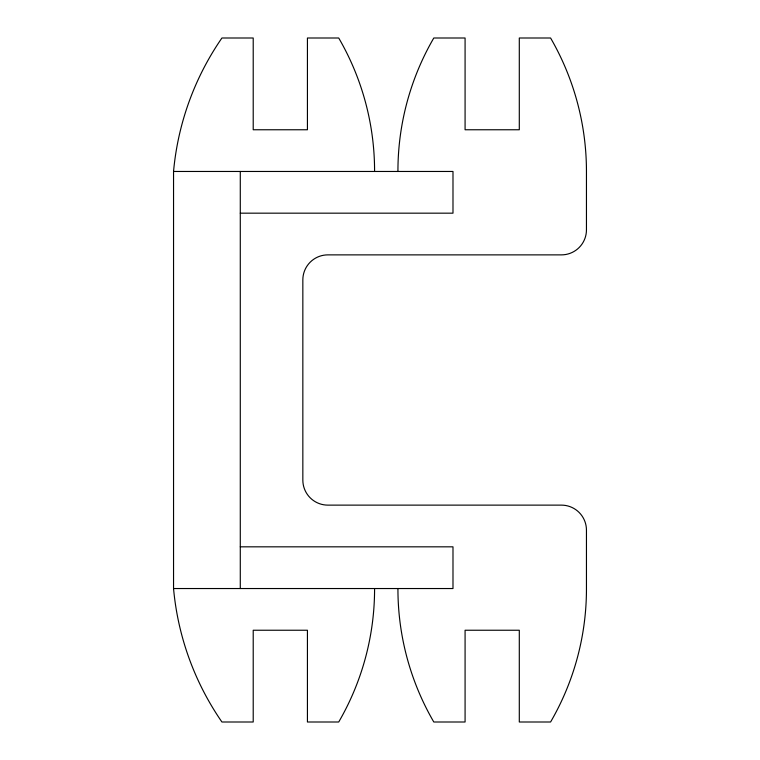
<?xml version="1.0" encoding="UTF-8"?>
<svg xmlns="http://www.w3.org/2000/svg" width="760" height="760" viewBox="0 0 760 760"><rect width="100%" height="100%" fill="white"/><g stroke="black" fill="none" stroke-linecap="round" stroke-linejoin="round"><path stroke-width="1.14" d="M374.575 588.534A264.774 264.774 0 0 1 338.713 722L307.43 722L307.43 630.239L253.213 630.239L253.213 722L221.929 722A279.138 279.138 0 0 1 173.546 588.534L173.546 171.465L452.988 171.465L452.988 213.17L240.284 213.17M240.284 546.829L452.988 546.829L452.988 588.534L173.546 588.534M240.284 171.465L240.284 588.534M374.575 171.465A264.774 264.774 0 0 0 338.713 38L307.43 38L307.43 129.761L253.213 129.761L253.213 38L221.929 38A279.138 279.138 0 0 0 173.546 171.465M397.936 171.465A264.774 264.774 0 0 1 433.798 38L465.082 38L465.082 129.761L519.298 129.761L519.298 38L550.582 38A266.238 266.238 0 0 1 586.454 171.465L586.454 229.852A25.023 25.023 0 0 1 561.431 254.876L327.864 254.876A25.023 25.023 0 0 0 302.841 279.898L302.841 480.101A25.023 25.023 0 0 0 327.864 505.125L561.431 505.125A25.023 25.023 0 0 1 586.454 530.147L586.454 588.534A264.774 264.774 0 0 1 550.582 722L519.298 722L519.298 630.239L465.082 630.239L465.082 722L433.798 722A264.774 264.774 0 0 1 397.936 588.534"/></g></svg>
